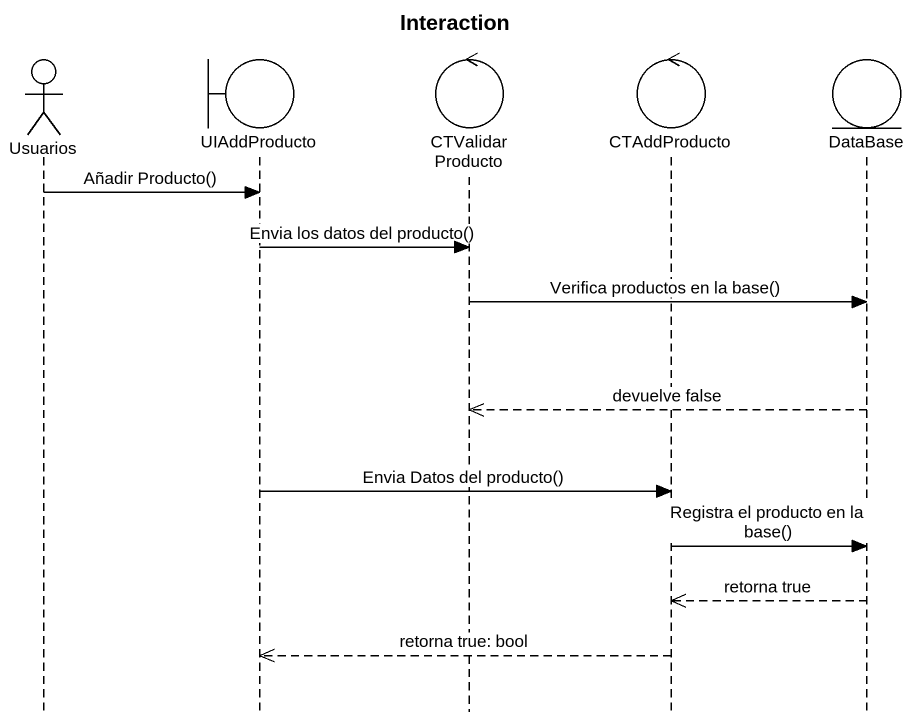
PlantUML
@startuml
title Interaction
hide footbox
actor Usuarios
boundary UIAddProducto
control CTValidarProducto
control CTAddProducto
entity "DataBase" as DataBase_

Usuarios -> UIAddProducto : Añadir Producto()
UIAddProducto -> CTValidarProducto : Envia los datos del producto()
CTValidarProducto -> DataBase_ : Verifica productos en la base()
DataBase_ -->> CTValidarProducto : devuelve false
UIAddProducto -> CTAddProducto : Envia Datos del producto()
CTAddProducto -> DataBase_ : Registra el producto en la base()
DataBase_ -->> CTAddProducto : retorna true
CTAddProducto -->> UIAddProducto : retorna true: bool
@enduml
